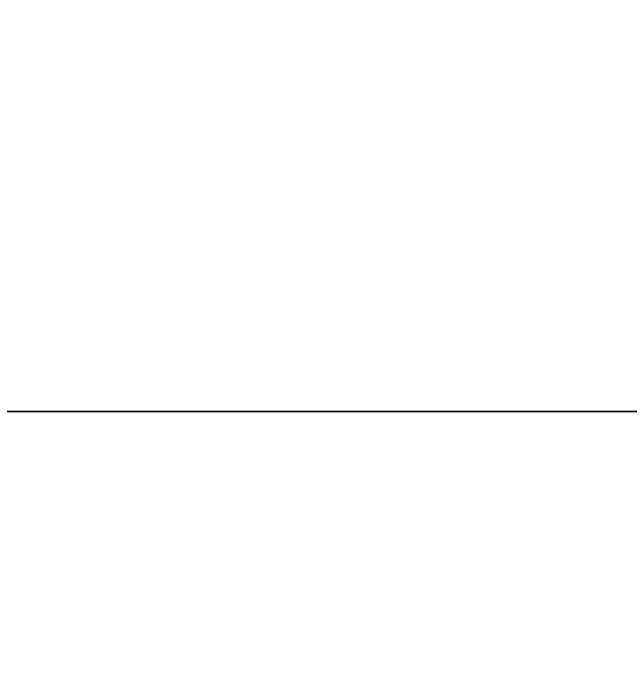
# Model space of a CAD drawing. Extents: x 0 to 7800, y -5130 to 1.
# Drawn here: x 4526.4 to 4833.2, y -1911.8 to -1581.2 of the extents above; entities that cross this region are included whole.
import ezdxf

# ---------------------------------------------------------------- set-up
doc = ezdxf.new("R2010")
doc.units = 0
for name, color, linetype in [('LAYER0', 7, 'CONTINUOUS'), ('LAYER1083', 253, 'CONTINUOUS'), ('LAYER2', 7, 'CONTINUOUS')]:
    doc.layers.add(name, color=color, linetype=linetype)

msp = doc.modelspace()

# ---------------------------------------------------------------- linework, layer by layer
at = {"layer": 'LAYER0'}
for points, invisible_edges in [([(2602.693, -4730.002, -5), (4030.693, -289.002, -5), (4825.692, -4730.002, -5), (2602.693, -4730.002, -5)], 3), ([(4825.692, -4730.002), (4030.693, -289.002), (2602.693, -4730.002), (4825.692, -4730.002)], 3), ([(5130.692, -289.002, -5), (4825.692, -1929.002, -5), (4030.693, -289.002, -5), (5130.692, -289.002, -5)], 3), ([(4825.692, -4730.002, -5), (4030.693, -289.002, -5), (4825.692, -1929.002, -5), (4825.692, -4730.002, -5)], 3), ([(4030.693, -289.002), (4825.692, -4730.002), (4825.692, -1929.002), (4030.693, -289.002)], 5), ([(4030.693, -289.002), (4825.692, -1929.002), (5130.692, -289.002), (4030.693, -289.002)], 3), ([(4825.692, -1929.002, -5), (5130.692, -289.002, -5), (7199.692, -1929.002, -5), (4825.692, -1929.002, -5)], 3), ([(5130.692, -289.002), (4825.692, -1929.002), (7199.692, -1929.002), (5130.692, -289.002)], 5)]:
    msp.add_3dface(points, dxfattribs=dict(at, invisible_edges=invisible_edges))
at = {"layer": 'LAYER1083'}
for points, invisible_edges in [([(4675.695, -2169, 2057), (1975.695, -1779, 2057), (1975.695, -2169, 2057), (4675.695, -2169, 2057)], 1), ([(1975.695, -1779, 2057), (4675.695, -2169, 2057), (3151.695, -1929, 2057), (1975.695, -1779, 2057)], 7)]:
    msp.add_3dface(points, dxfattribs=dict(at, invisible_edges=invisible_edges))
at = {"layer": 'LAYER2'}
for points, invisible_edges in [([(7049.692, -1779.002), (3151.693, -1929.002), (3151.693, -1779.002), (7049.692, -1779.002)], 1), ([(3151.693, -1929.002), (7049.692, -1779.002), (7199.692, -1929.002), (3151.693, -1929.002)], 3), ([(7049.692, -1779.002, 2657), (3296.693, -1779.002, 1160), (3151.693, -1779.002, 2657), (7049.692, -1779.002, 2657)], 3), ([(3151.693, -1779.002), (3236.693, -1779.002, 1080), (7049.692, -1779.002), (3151.693, -1779.002)], 3), ([(3296.693, -1779.002, 1080), (7049.692, -1779.002), (3236.693, -1779.002, 1080), (3296.693, -1779.002, 1080)], 3), ([(7049.692, -1779.002, 2657), (3296.693, -1779.002, 1080), (3296.693, -1779.002, 1160), (7049.692, -1779.002, 2657)], 5), ([(7049.692, -1779.002), (3296.693, -1779.002, 1080), (7049.692, -1779.002, 2657), (7049.692, -1779.002)], 3)]:
    msp.add_3dface(points, dxfattribs=dict(at, invisible_edges=invisible_edges))

# ---------------------------------------------------------------- meshes
mesh = msp.add_polymesh((14, 2), dxfattribs=at)
for k, corner in enumerate([(1175.695, -1705, 2657), (-0.0002, -1705, 2657), (1175.695, -204, 2657), (1175.695, -1705, 2657), (3880.695, -204, 2657), (1175.695, -204, 2657), (3880.695, -439, 2657), (3880.695, -204, 2657), (5280.695, -439, 2657), (3880.695, -439, 2657), (5280.695, -149, 2657), (5280.695, -439, 2657), (7049.695, -149, 2657), (5280.695, -149, 2657), (7049.695, -289, 2657), (7049.695, -149, 2657), (7649.695, -289, 2657), (7049.695, -289, 2657), (7649.695, -1684, 2657), (7649.695, -289, 2657), (7049.695, -1684, 2657), (7649.695, -1684, 2657), (7049.695, -1779, 2657), (7049.695, -1684, 2657), (3151.695, -1779, 2657), (7049.695, -1779, 2657), (3151.695, -1929, 2657), (7199.695, -1929, 2657)]):
    mesh.set_mesh_vertex(divmod(k, 2), corner)

doc.saveas('drawing.dxf')
